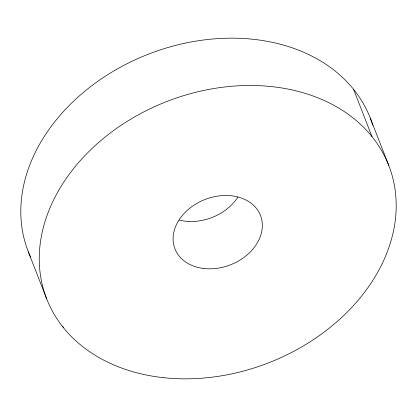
<?xml version="1.0" encoding="UTF-8"?>
<svg xmlns="http://www.w3.org/2000/svg" width="417" height="417" viewBox="0 0 417 417"><rect width="100%" height="100%" fill="white"/><g stroke="black" fill="none" stroke-linecap="round" stroke-linejoin="round"><path stroke-width="0.63" d="M370.239 117.922L388.686 165.241M353.553 89.301L372 136.62M62.972 326.485L63.447 327.699M28.314 251.759L46.761 299.078M237.867 197.178A45.896 35.054 -21.3 0 1 179.357 220.082M30.592 257.127A183.589 140.227 -21.3 0 1 149.229 53.85A183.589 140.227 -21.3 0 1 372.814 125.262M204.069 268.527A45.896 35.054 -21.3 0 0 261.339 218.039A45.896 35.054 -21.3 0 0 187.765 209.907A45.896 35.054 -21.3 0 0 204.069 268.527M163.115 377.635A183.589 140.227 -21.3 0 0 392.178 175.687A183.589 140.227 -21.3 0 0 97.88 143.151A183.589 140.227 -21.3 0 0 163.115 377.635"/></g></svg>
